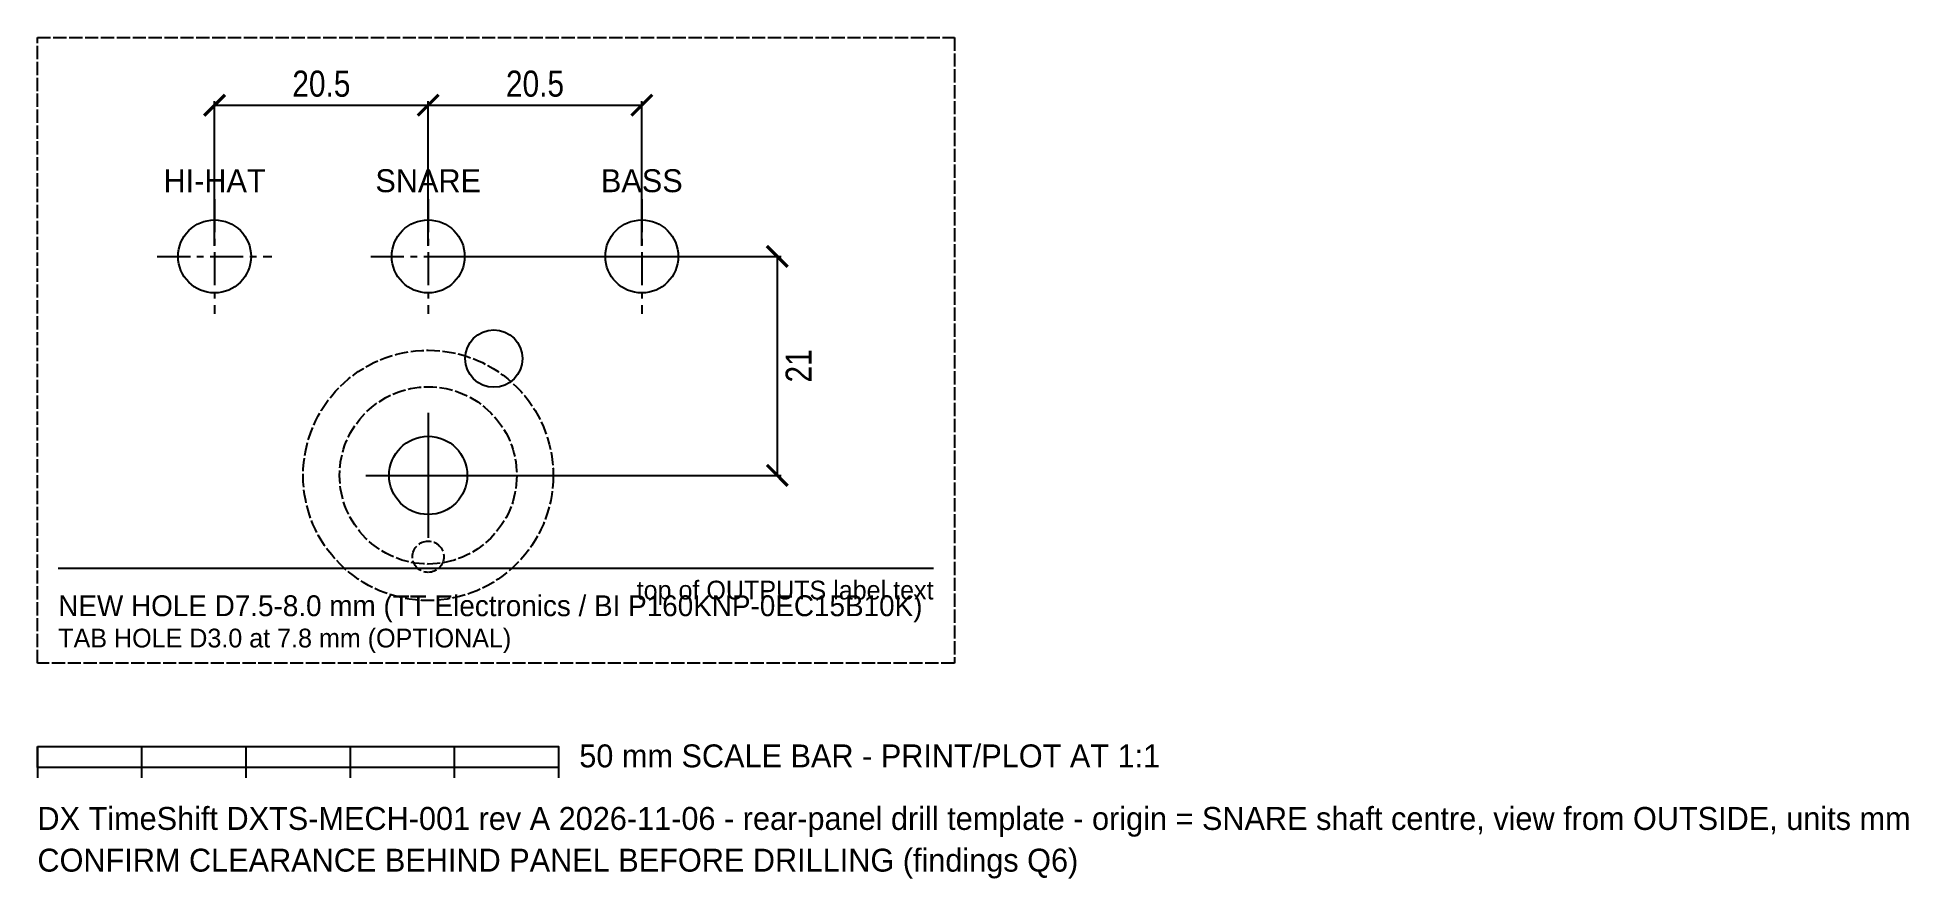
# Model space of a CAD drawing. Header units: millimetres. Extents: x -38 to 142, y -60 to 21.
import ezdxf
from ezdxf.enums import TextEntityAlignment as Align

# ---------------------------------------------------------------- set-up
doc = ezdxf.new("R2010")
doc.units = ezdxf.units.MM
doc.linetypes.add('CENTER', pattern=[5.08, 3.175, -0.635, 0.635, -0.635])
doc.linetypes.add('DASHED', pattern=[1.524, 1.27, -0.254])
for name, color, linetype in [('BEHIND_PANEL', 5, 'DASHED'), ('CENTER', 8, 'CENTER'), ('CUTLINE', 7, 'DASHED'), ('DIMENSIONS', 7, 'CONTINUOUS'), ('DRILL', 1, 'CONTINUOUS'), ('EXISTING', 8, 'CONTINUOUS'), ('KEEPOUT', 30, 'DASHED'), ('SCALEBAR', 7, 'CONTINUOUS'), ('TEXT', 7, 'CONTINUOUS')]:
    doc.layers.add(name, color=color, linetype=linetype)
doc.styles.add('OpenSansCondensed-Light', font='OpenSansCondensed-Light.ttf')
doc.dimstyles.new('EZDXF', dxfattribs={"dimtxt": 0.25, "dimasz": 0.175, "dimexe": 0.375, "dimexo": 0.125, "dimgap": 0.1, "dimtad": 1, "dimlfac": 100, "dimzin": 12, "dimdsep": 46, "dimtxsty": 'OpenSansCondensed-Light', "dimblk": 'ARCHTICK', "dimcen": 2.5, "dimazin": 3, "dimtfac": 0.5, "dimtmove": 2, "dimatfit": 3})

# ---------------------------------------------------------------- blocks, each defined once
blk = doc.blocks.new('_ARCHTICK')
at = {"color": 0, "linetype": 'BYBLOCK', "const_width": 0.15}
blk.add_lwpolyline([(-0.5, -0.5), (0.5, 0.5)], dxfattribs=at)

msp = doc.modelspace()

# ---------------------------------------------------------------- linework, layer by layer
at = {"layer": 'BEHIND_PANEL'}
for centre, radius in [((0, -21), 8.5), ((0, -28.8), 1.5)]:
    msp.add_circle(centre, radius, dxfattribs=at)
at = {"layer": 'CENTER'}
for p, q in [((-20.5, 5.5), (-20.5, -5.5)), ((0, 5.5), (0, -5.5)), ((20.5, 5.5), (20.5, -5.5)), ((-26, 0), (-15, 0)), ((-5.5, 0), (5.5, 0)), ((15, 0), (26, 0))]:
    msp.add_line(p, q, dxfattribs=at)
at = {"layer": 'CUTLINE'}
msp.add_lwpolyline([(-37.5, 21), (50.5, 21), (50.5, -39), (-37.5, -39)], close=True, dxfattribs=at)
at = {"layer": 'DRILL'}
for p, q in [((0, -15), (0, -27)), ((-6, -21), (6, -21))]:
    msp.add_line(p, q, dxfattribs=at)
msp.add_circle((0, -21), 3.75, dxfattribs=at)
at = {"layer": 'EXISTING'}
msp.add_line((-35.5, -29.9), (48.5, -29.9), dxfattribs=at)
for centre, radius in [((-20.5, 0), 3.5), ((0, 0), 3.5), ((20.5, 0), 3.5), ((6.3, -9.8), 2.75)]:
    msp.add_circle(centre, radius, dxfattribs=at)
at = {"layer": 'KEEPOUT'}
msp.add_circle((0, -21), 12, dxfattribs=at)
at = {"layer": 'SCALEBAR'}
for p, q in [((-37.5, -47), (-37.5, -50)), ((-27.5, -47), (-27.5, -50)), ((-17.5, -47), (-17.5, -50)), ((-7.5, -47), (-7.5, -50)), ((2.5, -47), (2.5, -50)), ((12.5, -47), (12.5, -50))]:
    msp.add_line(p, q, dxfattribs=at)
msp.add_lwpolyline([(-37.5, -47), (12.5, -47), (12.5, -49), (-37.5, -49)], close=True, dxfattribs=at)

# ---------------------------------------------------------------- texts
msp.add_text('50 mm SCALE BAR - PRINT/PLOT AT 1:1', height=2.2, dxfattribs=at).set_placement((14.5, -49))
at = {"layer": 'TEXT'}
for s, p in [('HI-HAT', (-20.5, 5.5)), ('SNARE', (0, 5.5)), ('BASS', (20.5, 5.5))]:
    msp.add_text(s, height=2.2, dxfattribs=at).set_placement(p, align=Align.BOTTOM_CENTER)
msp.add_text('top of OUTPUTS label text', height=1.8, dxfattribs=at).set_placement((48.5, -32.9), align=Align.RIGHT)
for s, height, p in [('NEW HOLE D7.5-8.0 mm (TT Electronics / BI P160KNP-0EC15B10K)', 2, (-35.5, -34.5)), ('TAB HOLE D3.0 at 7.8 mm (OPTIONAL)', 1.8, (-35.5, -37.5)), ('DX TimeShift DXTS-MECH-001 rev A 2026-11-06 - rear-panel drill template - origin = SNARE shaft centre, view from OUTSIDE, units mm', 2.2, (-37.5, -55)), ('CONFIRM CLEARANCE BEHIND PANEL BEFORE DRILLING (findings Q6)', 2.2, (-37.5, -59))]:
    msp.add_text(s, height=height, dxfattribs=at).set_placement(p)

# ---------------------------------------------------------------- dimensions: what is measured, and where the dimension line sits
at = {"layer": 'DIMENSIONS'}
for base, p1, p2 in [((-20.5, 14.5), (-20.5, 0), (0, 0)), ((0, 14.5), (0, 0), (20.5, 0))]:
    msp.add_linear_dim(base=base, p1=p1, p2=p2, dimstyle='EZDXF', override={"dimtxt": 2.5, "dimasz": 2, "dimexo": 1, "dimgap": 0.8, "dimdec": 1, "dimlfac": 1}, dxfattribs=at).render()
msp.add_linear_dim(base=(33.5, 0), p1=(0, 0), p2=(0, -21), angle=90, dimstyle='EZDXF', override={"dimtxt": 2.5, "dimasz": 2, "dimexo": 1, "dimgap": 0.8, "dimdec": 1, "dimlfac": 1}, dxfattribs=at).render()

doc.saveas('drawing.dxf')
